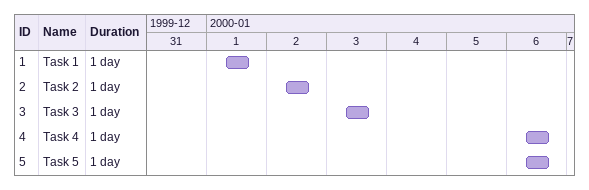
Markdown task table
| ID | Task | Duration | Start | Finish |
|---|---|---|---|---|
| 1 | Task 1 | 1d | 2000-01-01 | 2000-01-01 |
| 2 | Task 2 | 1d | 2000-01-02 | 2000-01-02 |
| 3 | Task 3 | 1d | 2000-01-03 | 2000-01-03 |
| 4 | Task 4 | 1d | 2000-01-06 | 2000-01-06 |
| 5 | Task 5 | 1d | 2000-01-06 | 2000-01-06 |
